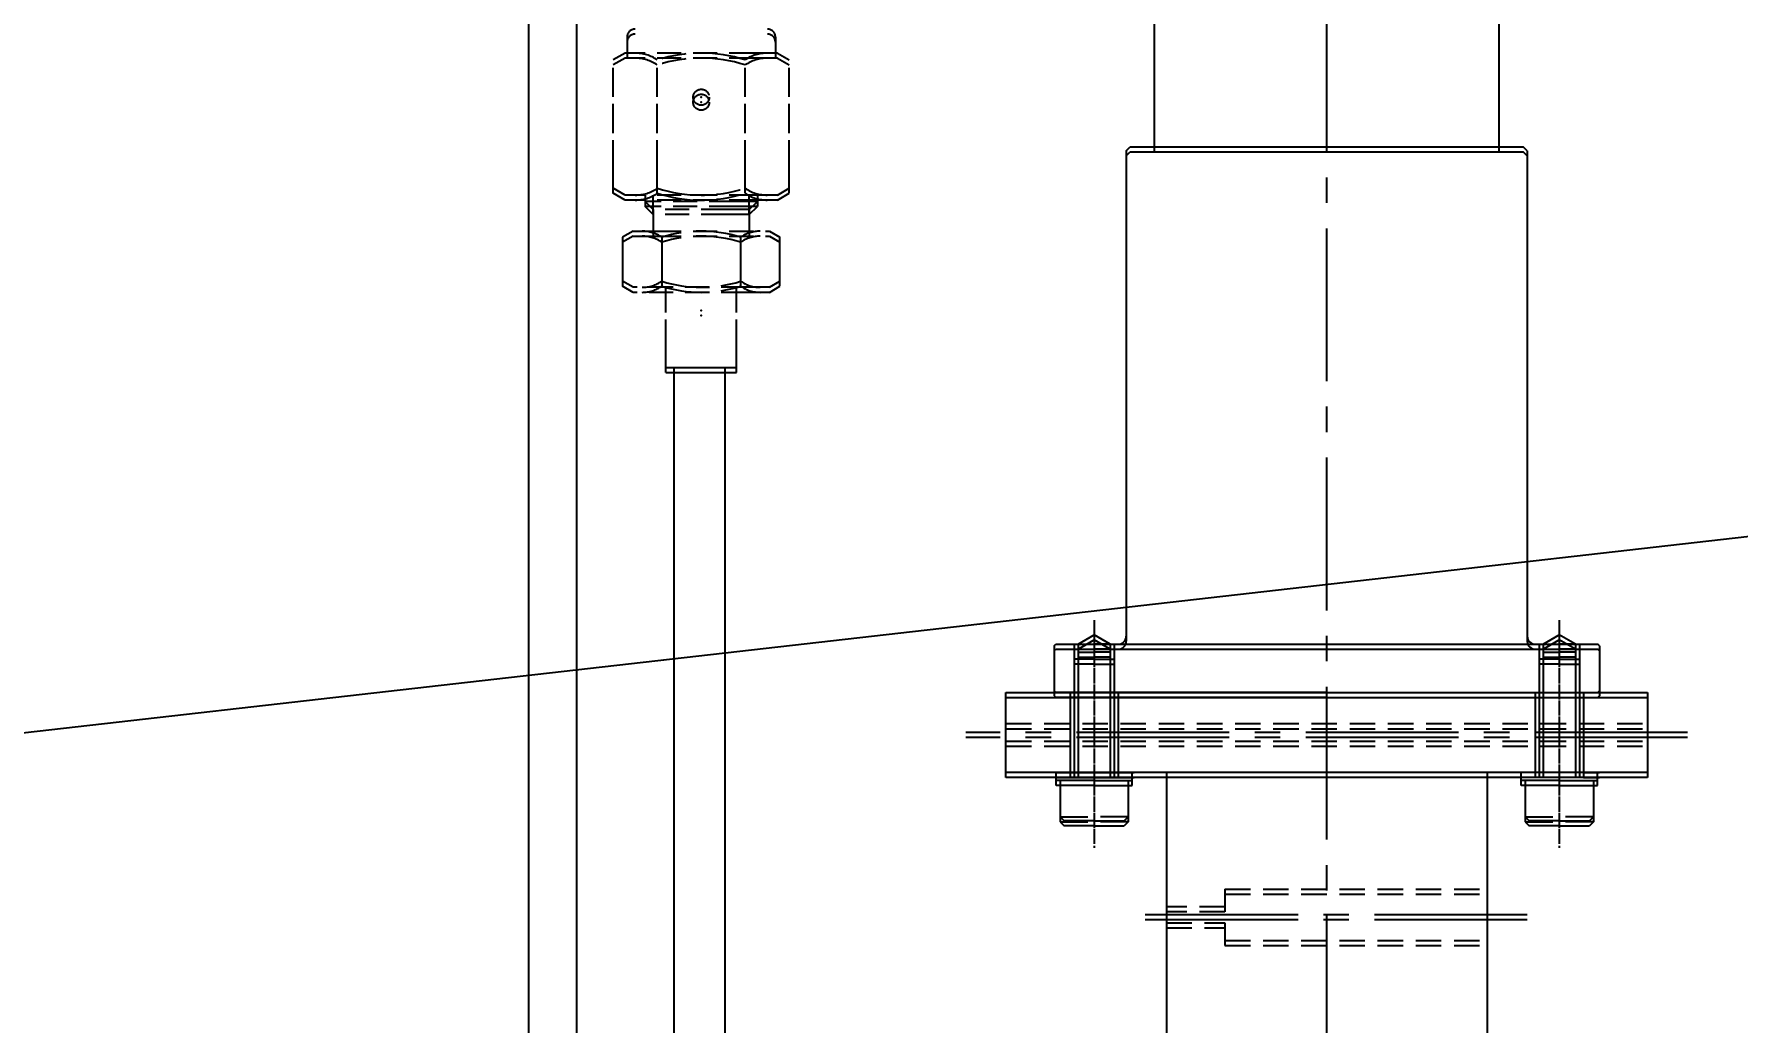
# Model space of a CAD drawing. Header units: millimetres. Extents: x 5013 to 9067, y 5076 to 6829.
# Drawn here: x 8447.5 to 8659.9, y 5775.6 to 5898.9 of the extents above; entities that cross this region are included whole.
import ezdxf

# ---------------------------------------------------------------- set-up
doc = ezdxf.new("R2010")
doc.units = ezdxf.units.MM
for name, pattern in [('AM_ISO09W050', [22.5, 6, -1.5, 3, -1.5, 3, -1.5, 6]), ('CENTER', [2, 1.25, -0.25, 0.25, -0.25]), ('CENTER2', [28.575, 19.05, -3.175, 3.175, -3.175]), ('HIDDEN2', [4.7625, 3.175, -1.5875])]:
    doc.linetypes.add(name, pattern=pattern)
doc.layers.add('1', color=3, linetype='Continuous')
doc.layers.add('CSLAYER17', color=7, linetype='Continuous')
doc.layers.add('AM_11', color=3, linetype='AM_ISO09W050', lineweight=25)
doc.dimstyles.new('ISO-25', dxfattribs={"dimtxt": 2.5, "dimasz": 2.5, "dimexe": 1.25, "dimexo": 0.625, "dimtad": 1, "dimdsep": 46, "dimtxsty": 'Standard', "dimcen": 2.5, "dimadec": 0, "dimazin": 0, "dimtfac": 1, "dimtmove": 0, "dimatfit": 3, "dimfxl": 1, "dimarcsym": 0})

# ---------------------------------------------------------------- blocks, each defined once
blk = doc.blocks.new('*D416')
at = {"color": 0, "lineweight": -2, "transparency": 16777216}
blk.add_arc((5879.37, 5519.79), 1733.92, 0.08261, 6.40737, dxfattribs=at)
at = {"color": 0, "transparency": 16777216}
for points in [[(7602.05, 5713.24), (7602.88, 5713.34), (7602.18, 5715.77)], [(7613.71, 5522.29), (7612.87, 5522.29), (7613.29, 5519.79)]]:
    blk.add_solid(points, dxfattribs=at)
at = {"layer": 'Defpoints', "color": 0, "transparency": 16777216}
for p in [(8870.23, 5860.02), (7612.06, 5585.24), (5016.91, 5519.79), (5879.37, 5519.79), (7666.91, 5519.79)]:
    blk.add_point(p, dxfattribs=at)
at = {"color": 0, "transparency": 16777216, "insert": (7618.62, 5618.4), "char_height": 15, "attachment_point": 5, "rotation": 273.245}
blk.add_mtext('6.5°', dxfattribs=at)
blk = doc.blocks.new('*D417')
at = {"color": 0, "lineweight": -2, "transparency": 16777216}
blk.add_arc((5879.37, 5519.79), 1934.93, 353.60769, 6.41595, dxfattribs=at)
at = {"color": 0, "transparency": 16777216}
for points in [[(7801.77, 5735.96), (7802.6, 5736.06), (7801.9, 5738.49)], [(7802.69, 5304.32), (7801.86, 5304.41), (7801.99, 5301.88)]]:
    blk.add_solid(points, dxfattribs=at)
at = {"layer": 'Defpoints', "color": 0, "transparency": 16777216}
for p in [(8870.23, 5860.02), (5879.37, 5519.79), (5879.37, 5519.79), (7812.94, 5447.28), (8870.23, 5180.8)]:
    blk.add_point(p, dxfattribs=at)
at = {"color": 0, "transparency": 16777216, "insert": (7822.43, 5520.19), "char_height": 15, "attachment_point": 5, "rotation": 270.0118}
blk.add_mtext('13.0°', dxfattribs=at)

msp = doc.modelspace()

# ---------------------------------------------------------------- linework, layer by layer
at = {"color": 30, "linetype": 'CENTER2'}
msp.add_line((8608.649, 5169.789), (8608.649, 6403.289), dxfattribs=at)
at = {"color": 3}
msp.add_line((5879.375, 5519.789), (8870.228, 5860.023), dxfattribs=at)
at = {"color": 0}
for p, q in [((8526.251, 5857.289), (8535.051, 5857.289)), ((8526.251, 5856.664), (8535.051, 5856.664)), ((8568.649, 5806.789), (8568.649, 5816.789)), ((8568.649, 5816.789), (8648.649, 5816.789)), ((8568.649, 5806.164), (8568.649, 5816.164)), ((8568.649, 5816.164), (8648.649, 5816.164)), ((8608.649, 5816.789), (8574.65, 5816.789)), ((8608.649, 5816.164), (8574.65, 5816.164)), ((8576.649, 5816.789), (8576.649, 5806.789)), ((8576.649, 5816.164), (8576.649, 5806.164)), ((8582.649, 5816.789), (8582.649, 5806.789)), ((8582.649, 5816.164), (8582.649, 5806.164)), ((8608.649, 5816.789), (8642.649, 5816.789)), ((8608.649, 5816.164), (8642.649, 5816.164)), ((8634.649, 5816.789), (8634.649, 5806.789)), ((8634.649, 5816.164), (8634.649, 5806.164)), ((8640.649, 5816.789), (8640.649, 5806.789)), ((8640.649, 5816.164), (8640.649, 5806.164)), ((8648.649, 5816.789), (8648.649, 5806.789)), ((8648.649, 5816.164), (8648.649, 5806.164)), ((8648.649, 5806.789), (8568.649, 5806.789)), ((8576.649, 5806.789), (8574.649, 5806.789)), ((8574.899, 5806.789), (8584.399, 5806.789)), ((8582.649, 5806.789), (8584.649, 5806.789)), ((8588.649, 5806.789), (8588.649, 5771.289)), ((8628.649, 5806.789), (8628.649, 5771.289)), ((8634.649, 5806.789), (8632.649, 5806.789)), ((8642.399, 5806.789), (8632.899, 5806.789)), ((8640.649, 5806.789), (8642.649, 5806.789)), ((8648.649, 5806.164), (8568.649, 5806.164)), ((8576.649, 5806.164), (8574.649, 5806.164)), ((8574.899, 5806.164), (8584.399, 5806.164)), ((8582.649, 5806.164), (8584.649, 5806.164)), ((8588.649, 5806.164), (8588.649, 5770.664)), ((8628.649, 5806.164), (8628.649, 5770.664)), ((8634.649, 5806.164), (8632.649, 5806.164)), ((8642.399, 5806.164), (8632.899, 5806.164)), ((8640.649, 5806.164), (8642.649, 5806.164))]:
    msp.add_line(p, q, dxfattribs=at)
at = {"color": 0, "linetype": 'HIDDEN2'}
for p, q in [((8568.649, 5812.889), (8648.649, 5812.889)), ((8568.649, 5812.264), (8648.649, 5812.264)), ((8568.649, 5810.689), (8648.649, 5810.689)), ((8568.649, 5810.064), (8648.649, 5810.064)), ((8595.949, 5792.239), (8628.649, 5792.239)), ((8595.949, 5792.239), (8595.949, 5790.039)), ((8595.949, 5791.614), (8628.649, 5791.614)), ((8595.949, 5791.614), (8595.949, 5789.414)), ((8595.949, 5790.039), (8588.649, 5790.039)), ((8595.949, 5789.414), (8588.649, 5789.414)), ((8588.649, 5788.039), (8595.949, 5788.039)), ((8588.649, 5787.414), (8595.949, 5787.414)), ((8595.949, 5788.039), (8595.949, 5785.839)), ((8595.949, 5787.414), (8595.949, 5785.214)), ((8595.949, 5785.839), (8628.649, 5785.839)), ((8595.949, 5785.214), (8628.649, 5785.214))]:
    msp.add_line(p, q, dxfattribs=at)
at = {"color": 0, "linetype": 'CENTER2'}
for p, q in [((8653.649, 5811.789), (8563.649, 5811.789)), ((8653.649, 5811.164), (8563.649, 5811.164)), ((8633.649, 5789.039), (8583.649, 5789.039)), ((8633.649, 5788.414), (8583.649, 5788.414))]:
    msp.add_line(p, q, dxfattribs=at)
at = {"layer": '1', "color": 32, "linetype": 'Continuous'}
for p, q in [((8515.151, 5639.164), (8515.151, 6044.664)), ((8509.151, 5639.164), (8509.151, 6038.664))]:
    msp.add_line(p, q, dxfattribs=at)
at = {"layer": '1', "color": 0}
for p, q in [((8527.275, 5764.312), (8527.275, 5857.289)), ((8527.275, 5763.687), (8527.275, 5856.664)), ((8533.625, 5764.312), (8533.625, 5857.289)), ((8533.625, 5763.687), (8533.625, 5856.664)), ((8577.649, 5822.789), (8579.649, 5823.944)), ((8581.649, 5822.789), (8579.649, 5823.944)), ((8635.649, 5822.789), (8637.649, 5823.944)), ((8639.649, 5822.789), (8637.649, 5823.944)), ((8577.649, 5822.164), (8579.649, 5823.319)), ((8577.649, 5822.789), (8579.649, 5822.789)), ((8577.649, 5822.789), (8577.649, 5806.789)), ((8577.649, 5822.164), (8579.649, 5822.164)), ((8577.649, 5822.164), (8577.649, 5806.164)), ((8577.649, 5821.789), (8579.649, 5821.789)), ((8581.649, 5822.164), (8579.649, 5823.319)), ((8581.649, 5822.789), (8579.649, 5822.789)), ((8581.649, 5822.164), (8579.649, 5822.164)), ((8581.649, 5821.789), (8579.649, 5821.789)), ((8581.649, 5822.789), (8581.649, 5806.789)), ((8581.649, 5822.164), (8581.649, 5806.164)), ((8635.649, 5822.164), (8637.649, 5823.319)), ((8635.649, 5822.789), (8637.649, 5822.789)), ((8635.649, 5822.789), (8635.649, 5806.789)), ((8635.649, 5822.164), (8637.649, 5822.164)), ((8635.649, 5822.164), (8635.649, 5806.164)), ((8635.649, 5821.789), (8637.649, 5821.789)), ((8639.649, 5822.164), (8637.649, 5823.319)), ((8639.649, 5822.789), (8637.649, 5822.789)), ((8639.649, 5822.164), (8637.649, 5822.164)), ((8639.649, 5821.789), (8637.649, 5821.789)), ((8639.649, 5822.789), (8639.649, 5806.789)), ((8639.649, 5822.164), (8639.649, 5806.164)), ((8579.649, 5820.923), (8577.149, 5820.923)), ((8577.149, 5820.923), (8577.149, 5806.789)), ((8579.649, 5820.298), (8577.149, 5820.298)), ((8577.149, 5820.298), (8577.149, 5806.164)), ((8577.649, 5821.164), (8579.649, 5821.164)), ((8581.649, 5821.164), (8579.649, 5821.164)), ((8579.649, 5820.923), (8582.149, 5820.923)), ((8579.649, 5820.298), (8582.149, 5820.298)), ((8582.149, 5820.923), (8582.149, 5806.789)), ((8582.149, 5820.298), (8582.149, 5806.164)), ((8637.649, 5820.923), (8635.149, 5820.923)), ((8635.149, 5820.923), (8635.149, 5806.789)), ((8637.649, 5820.298), (8635.149, 5820.298)), ((8635.149, 5820.298), (8635.149, 5806.164)), ((8635.649, 5821.164), (8637.649, 5821.164)), ((8639.649, 5821.164), (8637.649, 5821.164)), ((8637.649, 5820.923), (8640.149, 5820.923)), ((8637.649, 5820.298), (8640.149, 5820.298)), ((8640.149, 5820.923), (8640.149, 5806.789)), ((8640.149, 5820.298), (8640.149, 5806.164)), ((8574.899, 5805.789), (8574.899, 5806.789)), ((8584.399, 5805.789), (8584.399, 5806.789)), ((8632.899, 5805.789), (8632.899, 5806.789)), ((8642.399, 5805.789), (8642.399, 5806.789)), ((8574.899, 5805.164), (8574.899, 5806.164)), ((8579.649, 5805.789), (8574.899, 5805.789)), ((8579.649, 5805.164), (8574.899, 5805.164)), ((8575.399, 5805.789), (8575.399, 5801.289)), ((8575.399, 5805.164), (8575.399, 5800.664)), ((8579.649, 5805.789), (8584.399, 5805.789)), ((8579.649, 5805.164), (8584.399, 5805.164)), ((8583.899, 5805.789), (8583.899, 5801.289)), ((8583.899, 5805.164), (8583.899, 5800.664)), ((8584.399, 5805.164), (8584.399, 5806.164)), ((8632.899, 5805.164), (8632.899, 5806.164)), ((8637.649, 5805.789), (8632.899, 5805.789)), ((8637.649, 5805.164), (8632.899, 5805.164)), ((8633.399, 5805.789), (8633.399, 5801.289)), ((8633.399, 5805.164), (8633.399, 5800.664)), ((8637.649, 5805.789), (8642.399, 5805.789)), ((8637.649, 5805.164), (8642.399, 5805.164)), ((8641.899, 5805.789), (8641.899, 5801.289)), ((8641.899, 5805.164), (8641.899, 5800.664)), ((8642.399, 5805.164), (8642.399, 5806.164)), ((8575.399, 5801.289), (8575.899, 5800.789)), ((8575.399, 5801.289), (8578.858, 5801.289)), ((8575.399, 5800.664), (8575.899, 5800.164)), ((8575.399, 5800.664), (8578.858, 5800.664)), ((8579.649, 5800.789), (8575.899, 5800.789)), ((8579.649, 5800.164), (8575.899, 5800.164)), ((8579.649, 5800.789), (8583.399, 5800.789)), ((8579.649, 5800.164), (8583.399, 5800.164)), ((8583.899, 5801.289), (8580.441, 5801.289)), ((8583.899, 5800.664), (8580.441, 5800.664)), ((8583.899, 5801.289), (8583.399, 5800.789)), ((8583.899, 5800.664), (8583.399, 5800.164)), ((8633.399, 5801.289), (8636.858, 5801.289)), ((8633.399, 5801.289), (8633.899, 5800.789)), ((8633.399, 5800.664), (8636.858, 5800.664)), ((8633.399, 5800.664), (8633.899, 5800.164)), ((8637.649, 5800.789), (8633.899, 5800.789)), ((8637.649, 5800.164), (8633.899, 5800.164)), ((8637.649, 5800.789), (8641.399, 5800.789)), ((8637.649, 5800.164), (8641.399, 5800.164)), ((8641.899, 5801.289), (8638.441, 5801.289)), ((8641.899, 5800.664), (8638.441, 5800.664)), ((8641.899, 5801.289), (8641.399, 5800.789)), ((8641.899, 5800.664), (8641.399, 5800.164))]:
    msp.add_line(p, q, dxfattribs=at)
at = {"layer": 'AM_11', "color": 0}
for p, q in [((8521.401, 5898.489), (8521.401, 5896.489)), ((8521.401, 5897.864), (8521.401, 5895.864)), ((8539.901, 5898.489), (8539.901, 5896.489)), ((8539.901, 5897.864), (8539.901, 5895.864)), ((8521.151, 5896.489), (8519.681, 5895.64)), ((8521.151, 5895.864), (8519.681, 5895.015)), ((8540.151, 5896.489), (8521.151, 5896.489)), ((8540.151, 5895.864), (8521.151, 5895.864)), ((8540.151, 5896.489), (8541.621, 5895.64)), ((8540.151, 5895.864), (8541.621, 5895.015)), ((8519.681, 5895.64), (8519.681, 5895.66)), ((8519.681, 5879.648), (8519.681, 5895.64)), ((8519.681, 5895.015), (8519.681, 5895.035)), ((8519.681, 5879.023), (8519.681, 5895.015)), ((8525.166, 5879.648), (8525.166, 5895.64)), ((8525.166, 5879.023), (8525.166, 5895.015)), ((8536.136, 5879.648), (8536.136, 5895.64)), ((8536.136, 5879.023), (8536.136, 5895.015)), ((8541.62, 5879.648), (8541.62, 5895.64)), ((8541.62, 5879.023), (8541.62, 5895.015)), ((8521.151, 5878.789), (8519.681, 5879.637)), ((8519.681, 5879.637), (8519.681, 5879.617)), ((8521.151, 5878.164), (8519.681, 5879.012)), ((8519.681, 5879.012), (8519.681, 5878.992)), ((8540.151, 5878.789), (8521.151, 5878.789)), ((8523.651, 5878.789), (8523.651, 5877.989)), ((8524.651, 5876.989), (8524.651, 5878.789)), ((8536.651, 5876.989), (8536.651, 5878.789)), ((8537.651, 5878.789), (8537.651, 5877.989)), ((8540.151, 5878.789), (8541.621, 5879.637)), ((8540.151, 5878.164), (8541.621, 5879.012)), ((8540.151, 5878.164), (8521.151, 5878.164)), ((8523.651, 5878.164), (8523.651, 5877.364)), ((8524.651, 5876.989), (8523.651, 5877.989)), ((8537.651, 5877.989), (8523.651, 5877.989)), ((8524.651, 5876.364), (8523.651, 5877.364)), ((8537.651, 5877.364), (8523.651, 5877.364)), ((8524.651, 5876.364), (8524.651, 5878.164)), ((8524.651, 5876.989), (8524.651, 5874.289)), ((8536.651, 5876.989), (8524.651, 5876.989)), ((8536.651, 5876.364), (8536.651, 5878.164)), ((8536.651, 5876.989), (8537.651, 5877.989)), ((8536.651, 5876.364), (8537.651, 5877.364)), ((8536.651, 5876.989), (8536.651, 5874.289)), ((8537.651, 5878.164), (8537.651, 5877.364)), ((8524.651, 5876.364), (8524.651, 5873.664)), ((8536.651, 5876.364), (8524.651, 5876.364)), ((8536.651, 5876.364), (8536.651, 5873.664)), ((8522.151, 5874.289), (8520.836, 5873.53)), ((8522.151, 5873.664), (8520.836, 5872.905)), ((8520.836, 5873.53), (8520.836, 5868.048)), ((8520.836, 5872.905), (8520.836, 5867.423)), ((8522.151, 5874.289), (8539.151, 5874.289)), ((8522.151, 5873.664), (8539.151, 5873.664)), ((8525.743, 5873.53), (8525.743, 5868.048)), ((8525.743, 5872.905), (8525.743, 5867.423)), ((8535.558, 5873.53), (8535.558, 5868.048)), ((8535.558, 5872.905), (8535.558, 5867.423)), ((8539.151, 5874.289), (8540.466, 5873.53)), ((8539.151, 5873.664), (8540.466, 5872.905)), ((8540.466, 5868.048), (8540.466, 5873.53)), ((8540.466, 5867.423), (8540.466, 5872.905)), ((8522.151, 5867.289), (8520.836, 5868.048)), ((8522.151, 5866.664), (8520.836, 5867.423)), ((8539.151, 5867.289), (8522.151, 5867.289)), ((8539.151, 5866.664), (8522.151, 5866.664)), ((8526.251, 5857.289), (8526.251, 5867.289)), ((8526.251, 5856.664), (8526.251, 5866.664)), ((8535.051, 5857.289), (8535.051, 5867.289)), ((8535.051, 5856.664), (8535.051, 5866.664)), ((8539.151, 5867.289), (8540.466, 5868.048)), ((8539.151, 5866.664), (8540.466, 5867.423))]:
    msp.add_line(p, q, dxfattribs=at)
for centre in [(8530.651, 5890.989), (8530.651, 5890.364)]:
    msp.add_circle(centre, 1, dxfattribs=at)
for centre, radius, start, end in [((8522.401, 5898.489), 1, 90, 180), ((8522.401, 5897.864), 1, 90, 180), ((8538.901, 5898.489), 1, 0, 90), ((8538.901, 5897.864), 1, 0, 90), ((8522.424, 5891.633), 4.856, 55.61569, 90), ((8522.424, 5891.008), 4.856, 55.61569, 90), ((8530.651, 5878.337), 18.151, 72.41203, 107.58797), ((8530.651, 5877.712), 18.151, 72.41203, 107.58797), ((8538.878, 5891.633), 4.856, 90, 124.38432), ((8538.878, 5891.008), 4.856, 90, 124.38432), ((8522.424, 5883.645), 4.856, 270.00001, 304.38431), ((8522.424, 5883.02), 4.856, 270.00001, 304.38431), ((8530.651, 5896.94), 18.151, 252.41202, 287.58796), ((8530.651, 5896.315), 18.151, 252.41202, 287.58796), ((8538.878, 5883.645), 4.856, 235.61567, 270), ((8538.878, 5883.02), 4.856, 235.61567, 270), ((8523.29, 5869.944), 4.345, 55.61575, 90.00002), ((8523.29, 5869.319), 4.345, 55.61575, 90.00002), ((8530.651, 5858.048), 16.241, 72.41203, 107.58796), ((8530.651, 5857.423), 16.241, 72.41203, 107.58796), ((8538.012, 5869.944), 4.345, 89.99998, 124.38425), ((8538.012, 5869.319), 4.345, 89.99998, 124.38425), ((8523.29, 5871.634), 4.345, 269.99998, 304.38425), ((8523.29, 5871.009), 4.345, 269.99998, 304.38425), ((8530.651, 5883.53), 16.241, 252.41205, 287.58798), ((8530.651, 5882.905), 16.241, 252.41205, 287.58798), ((8538.012, 5871.634), 4.345, 235.61574, 270.00001), ((8538.012, 5871.009), 4.345, 235.61574, 270.00001)]:
    msp.add_arc(centre, radius, start, end, dxfattribs=at)
for p in [(8530.651, 5890.989), (8530.651, 5890.364), (8530.651, 5864.389), (8530.651, 5863.764)]:
    msp.add_point(p, dxfattribs=at)
at = {"layer": 'CSLAYER17', "color": 0, "linetype": 'Continuous'}
for p, q in [((8587.149, 6006.164), (8587.149, 5884.164)), ((8630.149, 5884.164), (8630.149, 6006.164)), ((8583.649, 5884.289), (8583.649, 5823.789)), ((8583.649, 5883.664), (8583.649, 5823.164)), ((8583.65, 5884.289), (8584.15, 5884.789)), ((8583.65, 5883.664), (8584.15, 5884.164)), ((8584.15, 5884.789), (8633.149, 5884.789)), ((8584.15, 5884.164), (8633.149, 5884.164)), ((8633.649, 5884.289), (8633.149, 5884.789)), ((8633.649, 5883.664), (8633.149, 5884.164)), ((8633.649, 5884.289), (8633.649, 5823.789)), ((8633.649, 5883.664), (8633.649, 5823.164)), ((8574.649, 5822.589), (8574.849, 5822.789)), ((8574.649, 5822.589), (8574.649, 5816.989)), ((8574.649, 5821.964), (8574.849, 5822.164)), ((8574.649, 5821.964), (8574.649, 5816.364)), ((8574.849, 5822.789), (8642.449, 5822.789)), ((8574.849, 5822.164), (8642.449, 5822.164)), ((8642.65, 5822.589), (8642.449, 5822.789)), ((8642.65, 5821.964), (8642.449, 5822.164)), ((8642.649, 5822.589), (8642.649, 5816.989)), ((8642.649, 5821.964), (8642.649, 5816.364)), ((8574.65, 5816.989), (8574.849, 5816.789)), ((8574.65, 5816.364), (8574.849, 5816.164)), ((8574.849, 5816.789), (8642.449, 5816.789)), ((8574.849, 5816.789), (8642.449, 5816.789)), ((8574.849, 5816.789), (8642.449, 5816.789)), ((8574.849, 5816.789), (8642.449, 5816.789)), ((8574.849, 5816.164), (8642.449, 5816.164)), ((8574.849, 5816.164), (8642.449, 5816.164)), ((8574.849, 5816.164), (8642.449, 5816.164)), ((8574.849, 5816.164), (8642.449, 5816.164)), ((8642.649, 5816.989), (8642.449, 5816.789)), ((8642.649, 5816.364), (8642.449, 5816.164))]:
    msp.add_line(p, q, dxfattribs=at)
at = {"layer": 'CSLAYER17', "color": 0, "linetype": 'CENTER'}
for p, q in [((8579.649, 5825.789), (8579.649, 5797.789)), ((8637.649, 5825.789), (8637.649, 5797.789)), ((8579.649, 5825.164), (8579.649, 5797.164)), ((8637.649, 5825.164), (8637.649, 5797.164)), ((8577.149, 5822.789), (8577.149, 5816.789)), ((8577.149, 5822.164), (8577.149, 5816.164)), ((8577.649, 5822.789), (8577.649, 5816.789)), ((8577.649, 5822.164), (8577.649, 5816.164)), ((8581.649, 5822.789), (8581.649, 5816.789)), ((8581.649, 5822.164), (8581.649, 5816.164)), ((8582.149, 5822.789), (8582.149, 5816.789)), ((8582.149, 5822.164), (8582.149, 5816.164)), ((8635.149, 5822.789), (8635.149, 5816.789)), ((8635.149, 5822.164), (8635.149, 5816.164)), ((8635.649, 5822.789), (8635.649, 5816.789)), ((8635.649, 5822.164), (8635.649, 5816.164)), ((8639.649, 5822.789), (8639.649, 5816.789)), ((8639.649, 5822.164), (8639.649, 5816.164)), ((8640.149, 5822.789), (8640.149, 5816.789)), ((8640.149, 5822.164), (8640.149, 5816.164))]:
    msp.add_line(p, q, dxfattribs=at)
at = {"layer": 'CSLAYER17', "color": 0, "linetype": 'Continuous'}
for centre, start, end in [((8582.649, 5823.789), 270, 359.99998), ((8634.649, 5823.789), 180.00002, 270), ((8582.649, 5823.164), 270, 359.99998), ((8634.649, 5823.164), 180.00002, 270)]:
    msp.add_arc(centre, 1, start, end, dxfattribs=at)

# ---------------------------------------------------------------- dimensions: what is measured, and where the dimension line sits
at = {"color": 3}
for base, line1, picture, middle in [((7612.057, 5585.241), ((7666.911, 5519.789), (5016.911, 5519.789)), '*D416', (7618.625, 5618.398)), ((7812.944, 5447.281), ((5879.375, 5519.789), (8870.228, 5180.804)), '*D417', (7822.428, 5520.19))]:
    dim = msp.add_angular_dim_2l(base=base, line1=line1, line2=((5879.375, 5519.789), (8870.228, 5860.023)), dimstyle='ISO-25', override={"dimtxt": 15, "dimadec": 1}, dxfattribs=at)
    dim.commit()
    dim.dimension.update_dxf_attribs({"geometry": picture, "text_midpoint": middle})

doc.saveas('drawing.dxf')
